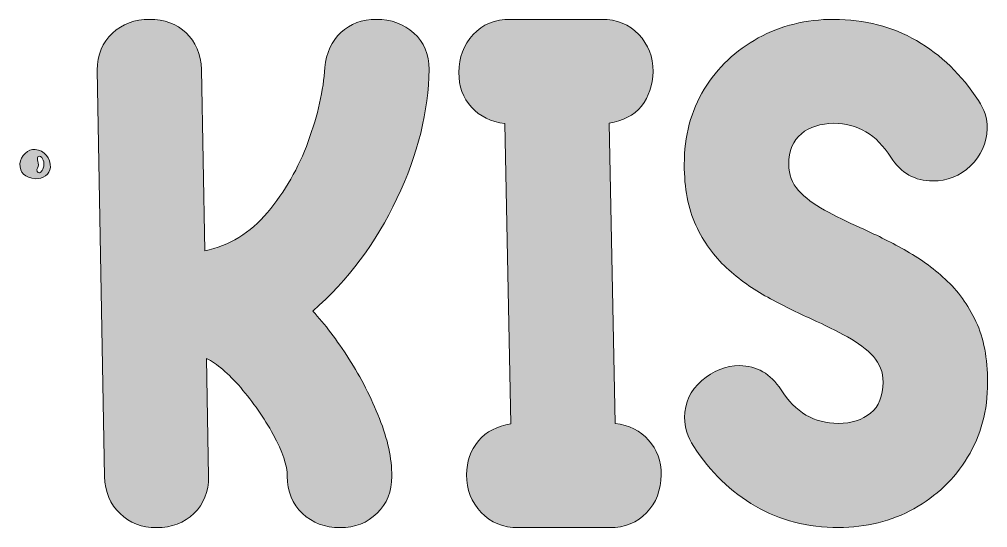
# Model space of a CAD drawing. Header units: inches. Extents: x 75 to 1005, y -1010 to -69.
# Drawn here: x 75.5 to 515.6, y -761.3 to -530.3 of the extents above; entities that cross this region are included whole.
import ezdxf

# ---------------------------------------------------------------- set-up
doc = ezdxf.new("R2010")
doc.units = ezdxf.units.IN
doc.header["$MEASUREMENT"] = 0
doc.layers.add('Layer 1', color=7, linetype='Continuous')

# ---------------------------------------------------------------- blocks, each defined once
blk = doc.blocks.new('block 2')
at = {"layer": 'Layer 1', "true_color": 0xffffff}
h = blk.add_hatch(color=7, dxfattribs=at)
h.dxf.hatch_style = 2
edge = h.paths.add_edge_path()
edge.add_spline(control_points=[(247.15, -611.75), (256.65, -591.61), (261.51, -572.03), (261.73, -553.02), (261.73, -546.15), (259.42, -540.64), (254.8, -536.51), (250.18, -532.37), (244.49, -530.3), (237.72, -530.3), (231.28, -530.3), (225.93, -532.29), (221.69, -536.27), (217.44, -540.24), (215, -545.56), (214.36, -552.22), (213.71, -562.53), (211.19, -573.72), (206.79, -585.81), (202.38, -597.89), (196.23, -608.63), (188.34, -618.03), (180.45, -627.43), (170.91, -633.25), (159.74, -635.51), (159.74, -635.51), (158.29, -553.02), (158.29, -553.02), (157.97, -546.04), (155.63, -540.51), (151.29, -536.43), (146.93, -532.35), (141.38, -530.3), (134.61, -530.3), (127.95, -530.3), (122.34, -532.4), (117.77, -536.59), (113.21, -540.78), (110.93, -546.36), (110.93, -553.34), (110.93, -553.34), (114.15, -738.14), (114.15, -738.14), (114.47, -745.12), (116.83, -750.73), (121.24, -754.97), (125.64, -759.22), (131.17, -761.34), (137.83, -761.34), (144.71, -761.34), (150.37, -759.19), (154.83, -754.89), (159.29, -750.6), (161.51, -745.01), (161.51, -738.14), (161.51, -738.14), (160.55, -684.49), (160.55, -684.49), (165.27, -686.74), (170.46, -691.15), (176.09, -697.7), (181.73, -704.25), (186.67, -711.37), (190.92, -719.05), (195.16, -726.73), (197.28, -733.04), (197.28, -737.98), (197.28, -744.96), (199.56, -750.6), (204.13, -754.89), (208.69, -759.19), (214.41, -761.34), (221.29, -761.34), (228.05, -761.34), (233.66, -759.16), (238.12, -754.81), (242.58, -750.46), (244.81, -744.85), (244.81, -737.98), (244.81, -729.92), (242.93, -721.17), (239.17, -711.71), (235.41, -702.27), (230.79, -693.24), (225.31, -684.65), (219.84, -676.06), (214.36, -668.81), (208.88, -662.9), (224.89, -648.94), (237.64, -631.89), (247.15, -611.75)], knot_values=[0, 0, 0, 0, 1, 1, 1, 2, 2, 2, 3, 3, 3, 4, 4, 4, 5, 5, 5, 6, 6, 6, 7, 7, 7, 8, 8, 8, 9, 9, 9, 10, 10, 10, 11, 11, 11, 12, 12, 12, 13, 13, 13, 14, 14, 14, 15, 15, 15, 16, 16, 16, 17, 17, 17, 18, 18, 18, 19, 19, 19, 20, 20, 20, 21, 21, 21, 22, 22, 22, 23, 23, 23, 24, 24, 24, 25, 25, 25, 26, 26, 26, 27, 27, 27, 28, 28, 28, 29, 29, 29, 30, 30, 30, 30], degree=3, periodic=1)
h = blk.add_hatch(color=7, dxfattribs=at)
h.dxf.hatch_style = 2
edge = h.paths.add_edge_path()
edge.add_spline(control_points=[(358.23, -569.7), (361.67, -565.46), (363.44, -560.22), (363.55, -553.99), (363.55, -547.33), (361.37, -541.72), (357.02, -537.15), (352.67, -532.59), (347.06, -530.3), (340.18, -530.3), (340.18, -530.3), (298.78, -530.3), (298.78, -530.3), (291.69, -530.3), (286, -532.62), (281.7, -537.23), (277.41, -541.85), (275.26, -547.6), (275.26, -554.47), (275.26, -560.7), (277.16, -565.94), (280.98, -570.18), (284.79, -574.42), (289.86, -576.92), (296.2, -577.67), (296.2, -577.67), (298.94, -714.13), (298.94, -714.13), (292.71, -715.1), (287.8, -717.7), (284.2, -721.95), (280.6, -726.19), (278.8, -731.32), (278.8, -737.33), (278.8, -744.1), (281, -749.79), (285.41, -754.41), (289.81, -759.03), (295.45, -761.34), (302.32, -761.34), (302.32, -761.34), (343.73, -761.34), (343.73, -761.34), (350.71, -761.34), (356.35, -759.08), (360.64, -754.57), (364.94, -750.06), (367.14, -744.32), (367.25, -737.33), (367.25, -731.1), (365.34, -725.84), (361.53, -721.54), (357.72, -717.25), (352.64, -714.72), (346.31, -713.97), (346.31, -713.97), (343.57, -577.51), (343.57, -577.51), (349.91, -576.54), (354.79, -573.94), (358.23, -569.7)], knot_values=[0, 0, 0, 0, 1, 1, 1, 2, 2, 2, 3, 3, 3, 4, 4, 4, 5, 5, 5, 6, 6, 6, 7, 7, 7, 8, 8, 8, 9, 9, 9, 10, 10, 10, 11, 11, 11, 12, 12, 12, 13, 13, 13, 14, 14, 14, 15, 15, 15, 16, 16, 16, 17, 17, 17, 18, 18, 18, 19, 19, 19, 20, 20, 20, 20], degree=3, periodic=1)
h = blk.add_hatch(color=7, dxfattribs=at)
h.dxf.hatch_style = 2
edge = h.paths.add_edge_path()
edge.add_spline(control_points=[(482.13, -752.72), (492.33, -747.08), (500.46, -739.29), (506.53, -729.36), (512.6, -719.42), (515.63, -708.07), (515.63, -695.28), (515.63, -684.44), (513.86, -675.22), (510.32, -667.65), (506.77, -660.08), (502.13, -653.66), (496.38, -648.4), (490.64, -643.14), (484.41, -638.65), (477.69, -634.95), (470.98, -631.24), (464.35, -627.94), (457.8, -625.04), (451.78, -622.35), (446.33, -619.67), (441.44, -616.98), (436.55, -614.3), (432.63, -611.32), (429.68, -608.04), (426.73, -604.77), (425.25, -600.82), (425.25, -596.2), (425.25, -589.97), (427.16, -585.32), (430.97, -582.26), (434.78, -579.2), (439.7, -577.62), (445.71, -577.51), (456.45, -577.51), (465.1, -582.67), (471.65, -592.98), (476.27, -600.17), (482.61, -603.77), (490.66, -603.77), (497.32, -603.77), (503.04, -601.49), (507.82, -596.92), (512.6, -592.36), (515.15, -586.69), (515.47, -579.93), (515.47, -575.31), (514.13, -571.07), (511.45, -567.2), (503.82, -555.49), (494.45, -546.42), (483.33, -539.97), (472.22, -533.53), (459.68, -530.3), (445.71, -530.3), (433.15, -530.3), (421.71, -533.13), (411.4, -538.76), (401.08, -544.4), (392.89, -552.16), (386.83, -562.04), (380.76, -571.93), (377.73, -583.31), (377.73, -596.2), (377.73, -607.05), (379.5, -616.29), (383.04, -623.91), (386.59, -631.54), (391.23, -637.98), (396.98, -643.24), (402.72, -648.51), (408.95, -652.97), (415.67, -656.62), (422.38, -660.27), (429.06, -663.6), (435.72, -666.6), (441.63, -669.29), (447.03, -671.98), (451.92, -674.66), (456.8, -677.35), (460.72, -680.3), (463.68, -683.52), (466.63, -686.74), (468.11, -690.67), (468.11, -695.28), (468.11, -701.51), (466.2, -706.19), (462.39, -709.3), (458.58, -712.42), (453.71, -713.97), (447.81, -713.97), (436.85, -713.97), (428.15, -708.87), (421.71, -698.67), (416.98, -691.36), (410.7, -687.71), (402.86, -687.71), (396.63, -687.71), (390.91, -689.97), (385.7, -694.48), (380.49, -698.99), (377.89, -704.57), (377.89, -711.23), (377.89, -715.85), (379.28, -720.25), (382.07, -724.44), (389.59, -736.04), (398.93, -745.09), (410.11, -751.59), (421.28, -758.09), (433.85, -761.34), (447.81, -761.34), (460.48, -761.23), (471.92, -758.36), (482.13, -752.72)], knot_values=[0, 0, 0, 0, 1, 1, 1, 2, 2, 2, 3, 3, 3, 4, 4, 4, 5, 5, 5, 6, 6, 6, 7, 7, 7, 8, 8, 8, 9, 9, 9, 10, 10, 10, 11, 11, 11, 12, 12, 12, 13, 13, 13, 14, 14, 14, 15, 15, 15, 16, 16, 16, 17, 17, 17, 18, 18, 18, 19, 19, 19, 20, 20, 20, 21, 21, 21, 22, 22, 22, 23, 23, 23, 24, 24, 24, 25, 25, 25, 26, 26, 26, 27, 27, 27, 28, 28, 28, 29, 29, 29, 30, 30, 30, 31, 31, 31, 32, 32, 32, 33, 33, 33, 34, 34, 34, 35, 35, 35, 36, 36, 36, 37, 37, 37, 38, 38, 38, 38], degree=3, periodic=1)
h = blk.add_hatch(color=7, dxfattribs=at)
h.dxf.hatch_style = 2
edge = h.paths.add_edge_path()
edge.add_spline(control_points=[(82.73, -589.42), (79.38, -589.13), (76.03, -592.31), (75.77, -596.02), (75.49, -599.84), (78.13, -602.34), (82.81, -602.73), (86.16, -603), (89.34, -600.59), (89.58, -597.59), (89.9, -593.55), (86.73, -589.76), (82.73, -589.42)], knot_values=[0, 0, 0, 0, 1, 1, 1, 2, 2, 2, 3, 3, 3, 4, 4, 4, 4], degree=3, periodic=1)
edge = h.paths.add_edge_path()
edge.add_spline(control_points=[(86.15, -598.41), (85.94, -598.83), (85.72, -599.26), (85.38, -599.59), (84.5, -600.47), (83.2, -599.89), (83.48, -598.59), (83.53, -598.35), (83.67, -598.15), (83.79, -597.94), (84.35, -596.92), (84.08, -595.89), (83.87, -594.83), (83.75, -594.24), (83.52, -593.31), (83.95, -592.79), (84.62, -592), (85.67, -593), (86.01, -593.63), (86.5, -594.57), (86.74, -595.58), (86.66, -596.58), (86.62, -597.21), (86.45, -597.82), (86.15, -598.41)], knot_values=[0, 0, 0, 0, 1, 1, 1, 2, 2, 2, 3, 3, 3, 4, 4, 4, 5, 5, 5, 6, 6, 6, 7, 7, 7, 8, 8, 8, 8], degree=3, periodic=1)
at = {"layer": 'Layer 1', "lineweight": 0}
for points, knots in [([(247.15, -611.75), (256.65, -591.61), (261.51, -572.03), (261.73, -553.02), (261.73, -546.15), (259.42, -540.64), (254.8, -536.51), (250.18, -532.37), (244.49, -530.3), (237.72, -530.3), (231.28, -530.3), (225.93, -532.29), (221.69, -536.27), (217.44, -540.24), (215, -545.56), (214.36, -552.22), (213.71, -562.53), (211.19, -573.72), (206.79, -585.81), (202.38, -597.89), (196.23, -608.63), (188.34, -618.03), (180.45, -627.43), (170.91, -633.25), (159.74, -635.51), (159.74, -635.51), (158.29, -553.02), (158.29, -553.02), (157.97, -546.04), (155.63, -540.51), (151.29, -536.43), (146.93, -532.35), (141.38, -530.3), (134.61, -530.3), (127.95, -530.3), (122.34, -532.4), (117.77, -536.59), (113.21, -540.78), (110.93, -546.36), (110.93, -553.34), (110.93, -553.34), (114.15, -738.14), (114.15, -738.14), (114.47, -745.12), (116.83, -750.73), (121.24, -754.97), (125.64, -759.22), (131.17, -761.34), (137.83, -761.34), (144.71, -761.34), (150.37, -759.19), (154.83, -754.89), (159.29, -750.6), (161.51, -745.01), (161.51, -738.14), (161.51, -738.14), (160.55, -684.49), (160.55, -684.49), (165.27, -686.74), (170.46, -691.15), (176.09, -697.7), (181.73, -704.25), (186.67, -711.37), (190.92, -719.05), (195.16, -726.73), (197.28, -733.04), (197.28, -737.98), (197.28, -744.96), (199.56, -750.6), (204.13, -754.89), (208.69, -759.19), (214.41, -761.34), (221.29, -761.34), (228.05, -761.34), (233.66, -759.16), (238.12, -754.81), (242.58, -750.46), (244.81, -744.85), (244.81, -737.98), (244.81, -729.92), (242.93, -721.17), (239.17, -711.71), (235.41, -702.27), (230.79, -693.24), (225.31, -684.65), (219.84, -676.06), (214.36, -668.81), (208.88, -662.9), (224.89, -648.94), (237.64, -631.89), (247.15, -611.75)], [0, 0, 0, 0, 1, 1, 1, 2, 2, 2, 3, 3, 3, 4, 4, 4, 5, 5, 5, 6, 6, 6, 7, 7, 7, 8, 8, 8, 9, 9, 9, 10, 10, 10, 11, 11, 11, 12, 12, 12, 13, 13, 13, 14, 14, 14, 15, 15, 15, 16, 16, 16, 17, 17, 17, 18, 18, 18, 19, 19, 19, 20, 20, 20, 21, 21, 21, 22, 22, 22, 23, 23, 23, 24, 24, 24, 25, 25, 25, 26, 26, 26, 27, 27, 27, 28, 28, 28, 29, 29, 29, 30, 30, 30, 30]), ([(358.23, -569.7), (361.67, -565.46), (363.44, -560.22), (363.55, -553.99), (363.55, -547.33), (361.37, -541.72), (357.02, -537.15), (352.67, -532.59), (347.06, -530.3), (340.18, -530.3), (340.18, -530.3), (298.78, -530.3), (298.78, -530.3), (291.69, -530.3), (286, -532.62), (281.7, -537.23), (277.41, -541.85), (275.26, -547.6), (275.26, -554.47), (275.26, -560.7), (277.16, -565.94), (280.98, -570.18), (284.79, -574.42), (289.86, -576.92), (296.2, -577.67), (296.2, -577.67), (298.94, -714.13), (298.94, -714.13), (292.71, -715.1), (287.8, -717.7), (284.2, -721.95), (280.6, -726.19), (278.8, -731.32), (278.8, -737.33), (278.8, -744.1), (281, -749.79), (285.41, -754.41), (289.81, -759.03), (295.45, -761.34), (302.32, -761.34), (302.32, -761.34), (343.73, -761.34), (343.73, -761.34), (350.71, -761.34), (356.35, -759.08), (360.64, -754.57), (364.94, -750.06), (367.14, -744.32), (367.25, -737.33), (367.25, -731.1), (365.34, -725.84), (361.53, -721.54), (357.72, -717.25), (352.64, -714.72), (346.31, -713.97), (346.31, -713.97), (343.57, -577.51), (343.57, -577.51), (349.91, -576.54), (354.79, -573.94), (358.23, -569.7)], [0, 0, 0, 0, 1, 1, 1, 2, 2, 2, 3, 3, 3, 4, 4, 4, 5, 5, 5, 6, 6, 6, 7, 7, 7, 8, 8, 8, 9, 9, 9, 10, 10, 10, 11, 11, 11, 12, 12, 12, 13, 13, 13, 14, 14, 14, 15, 15, 15, 16, 16, 16, 17, 17, 17, 18, 18, 18, 19, 19, 19, 20, 20, 20, 20]), ([(482.13, -752.72), (492.33, -747.08), (500.46, -739.29), (506.53, -729.36), (512.6, -719.42), (515.63, -708.07), (515.63, -695.28), (515.63, -684.44), (513.86, -675.22), (510.32, -667.65), (506.77, -660.08), (502.13, -653.66), (496.38, -648.4), (490.64, -643.14), (484.41, -638.65), (477.69, -634.95), (470.98, -631.24), (464.35, -627.94), (457.8, -625.04), (451.78, -622.35), (446.33, -619.67), (441.44, -616.98), (436.55, -614.3), (432.63, -611.32), (429.68, -608.04), (426.73, -604.77), (425.25, -600.82), (425.25, -596.2), (425.25, -589.97), (427.16, -585.32), (430.97, -582.26), (434.78, -579.2), (439.7, -577.62), (445.71, -577.51), (456.45, -577.51), (465.1, -582.67), (471.65, -592.98), (476.27, -600.17), (482.61, -603.77), (490.66, -603.77), (497.32, -603.77), (503.04, -601.49), (507.82, -596.92), (512.6, -592.36), (515.15, -586.69), (515.47, -579.93), (515.47, -575.31), (514.13, -571.07), (511.45, -567.2), (503.82, -555.49), (494.45, -546.42), (483.33, -539.97), (472.22, -533.53), (459.68, -530.3), (445.71, -530.3), (433.15, -530.3), (421.71, -533.13), (411.4, -538.76), (401.08, -544.4), (392.89, -552.16), (386.83, -562.04), (380.76, -571.93), (377.73, -583.31), (377.73, -596.2), (377.73, -607.05), (379.5, -616.29), (383.04, -623.91), (386.59, -631.54), (391.23, -637.98), (396.98, -643.24), (402.72, -648.51), (408.95, -652.97), (415.67, -656.62), (422.38, -660.27), (429.06, -663.6), (435.72, -666.6), (441.63, -669.29), (447.03, -671.98), (451.92, -674.66), (456.8, -677.35), (460.72, -680.3), (463.68, -683.52), (466.63, -686.74), (468.11, -690.67), (468.11, -695.28), (468.11, -701.51), (466.2, -706.19), (462.39, -709.3), (458.58, -712.42), (453.71, -713.97), (447.81, -713.97), (436.85, -713.97), (428.15, -708.87), (421.71, -698.67), (416.98, -691.36), (410.7, -687.71), (402.86, -687.71), (396.63, -687.71), (390.91, -689.97), (385.7, -694.48), (380.49, -698.99), (377.89, -704.57), (377.89, -711.23), (377.89, -715.85), (379.28, -720.25), (382.07, -724.44), (389.59, -736.04), (398.93, -745.09), (410.11, -751.59), (421.28, -758.09), (433.85, -761.34), (447.81, -761.34), (460.48, -761.23), (471.92, -758.36), (482.13, -752.72)], [0, 0, 0, 0, 1, 1, 1, 2, 2, 2, 3, 3, 3, 4, 4, 4, 5, 5, 5, 6, 6, 6, 7, 7, 7, 8, 8, 8, 9, 9, 9, 10, 10, 10, 11, 11, 11, 12, 12, 12, 13, 13, 13, 14, 14, 14, 15, 15, 15, 16, 16, 16, 17, 17, 17, 18, 18, 18, 19, 19, 19, 20, 20, 20, 21, 21, 21, 22, 22, 22, 23, 23, 23, 24, 24, 24, 25, 25, 25, 26, 26, 26, 27, 27, 27, 28, 28, 28, 29, 29, 29, 30, 30, 30, 31, 31, 31, 32, 32, 32, 33, 33, 33, 34, 34, 34, 35, 35, 35, 36, 36, 36, 37, 37, 37, 38, 38, 38, 38]), ([(82.73, -589.42), (79.38, -589.13), (76.03, -592.31), (75.77, -596.02), (75.49, -599.84), (78.13, -602.34), (82.81, -602.73), (86.16, -603), (89.34, -600.59), (89.58, -597.59), (89.9, -593.55), (86.73, -589.76), (82.73, -589.42)], [0, 0, 0, 0, 1, 1, 1, 2, 2, 2, 3, 3, 3, 4, 4, 4, 4]), ([(86.15, -598.41), (85.94, -598.83), (85.72, -599.26), (85.38, -599.59), (84.5, -600.47), (83.2, -599.89), (83.48, -598.59), (83.53, -598.35), (83.67, -598.15), (83.79, -597.94), (84.35, -596.92), (84.08, -595.89), (83.87, -594.83), (83.75, -594.24), (83.52, -593.31), (83.95, -592.79), (84.62, -592), (85.67, -593), (86.01, -593.63), (86.5, -594.57), (86.74, -595.58), (86.66, -596.58), (86.62, -597.21), (86.45, -597.82), (86.15, -598.41)], [0, 0, 0, 0, 1, 1, 1, 2, 2, 2, 3, 3, 3, 4, 4, 4, 5, 5, 5, 6, 6, 6, 7, 7, 7, 8, 8, 8, 8])]:
    blk.add_open_spline(points, degree=3, knots=knots, dxfattribs=at)

msp = doc.modelspace()

# ---------------------------------------------------------------- block references
at = {"layer": 'Layer 1'}
msp.add_blockref('block 2', (0, 0), dxfattribs=at)

doc.saveas('drawing.dxf')
